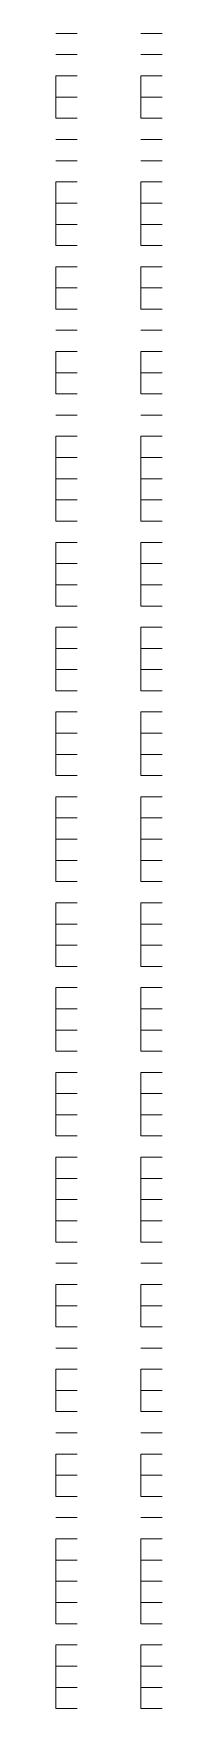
# Model space of a CAD drawing. Header units: inches. Extents: x 0.2 to 10.8, y 0.5 to 8.
# Drawn here: x 4.41 to 4.4183, y 5.1367 to 5.2683 of the extents above; entities that cross this region are included whole.
import ezdxf

# ---------------------------------------------------------------- set-up
doc = ezdxf.new("R2010")
doc.units = ezdxf.units.IN
doc.header["$MEASUREMENT"] = 0
doc.layers.add('PDF_Geometry', color=7, linetype='Continuous')

msp = doc.modelspace()

# ---------------------------------------------------------------- linework, layer by layer
at = {"layer": 'PDF_Geometry', "lineweight": 13}
for points in [[(4.41, 5.26833), (4.41167, 5.26833)], [(4.41667, 5.26833), (4.41833, 5.26833)], [(4.41, 5.26667), (4.41167, 5.26667)], [(4.41, 5.26667), (4.41167, 5.26667)], [(4.41667, 5.26667), (4.41833, 5.26667)], [(4.41667, 5.26667), (4.41833, 5.26667)], [(4.41, 5.265), (4.41167, 5.265)], [(4.41, 5.265), (4.41, 5.26333)], [(4.41667, 5.265), (4.41833, 5.265)], [(4.41667, 5.265), (4.41667, 5.26333)], [(4.41, 5.26333), (4.41167, 5.26333)], [(4.41, 5.26333), (4.41, 5.26167)], [(4.41667, 5.26333), (4.41833, 5.26333)], [(4.41667, 5.26333), (4.41667, 5.26167)], [(4.41, 5.26167), (4.41167, 5.26167)], [(4.41667, 5.26167), (4.41833, 5.26167)], [(4.41, 5.26), (4.41167, 5.26)], [(4.41, 5.26), (4.41167, 5.26)], [(4.41667, 5.26), (4.41833, 5.26)], [(4.41667, 5.26), (4.41833, 5.26)], [(4.41, 5.25833), (4.41167, 5.25833)], [(4.41, 5.25833), (4.41167, 5.25833)], [(4.41667, 5.25833), (4.41833, 5.25833)], [(4.41667, 5.25833), (4.41833, 5.25833)], [(4.41, 5.25667), (4.41167, 5.25667)], [(4.41, 5.25667), (4.41, 5.255)], [(4.41667, 5.25667), (4.41833, 5.25667)], [(4.41667, 5.25667), (4.41667, 5.255)], [(4.41, 5.255), (4.41167, 5.255)], [(4.41, 5.255), (4.41, 5.25333)], [(4.41667, 5.255), (4.41833, 5.255)], [(4.41667, 5.255), (4.41667, 5.25333)], [(4.41, 5.25333), (4.41167, 5.25333)], [(4.41, 5.25333), (4.41, 5.25167)], [(4.41667, 5.25333), (4.41833, 5.25333)], [(4.41667, 5.25333), (4.41667, 5.25167)], [(4.41, 5.25167), (4.41167, 5.25167)], [(4.41667, 5.25167), (4.41833, 5.25167)], [(4.41, 5.25), (4.41167, 5.25)], [(4.41, 5.25), (4.41, 5.24833)], [(4.41667, 5.25), (4.41833, 5.25)], [(4.41667, 5.25), (4.41667, 5.24833)], [(4.41, 5.24833), (4.41167, 5.24833)], [(4.41, 5.24833), (4.41, 5.24667)], [(4.41667, 5.24833), (4.41833, 5.24833)], [(4.41667, 5.24833), (4.41667, 5.24667)], [(4.41, 5.24667), (4.41167, 5.24667)], [(4.41667, 5.24667), (4.41833, 5.24667)], [(4.41, 5.245), (4.41167, 5.245)], [(4.41, 5.245), (4.41167, 5.245)], [(4.41667, 5.245), (4.41833, 5.245)], [(4.41667, 5.245), (4.41833, 5.245)], [(4.41, 5.24333), (4.41167, 5.24333)], [(4.41, 5.24333), (4.41, 5.24167)], [(4.41667, 5.24333), (4.41833, 5.24333)], [(4.41667, 5.24333), (4.41667, 5.24167)], [(4.41, 5.24167), (4.41167, 5.24167)], [(4.41, 5.24167), (4.41, 5.24)], [(4.41667, 5.24167), (4.41833, 5.24167)], [(4.41667, 5.24167), (4.41667, 5.24)], [(4.41, 5.24), (4.41167, 5.24)], [(4.41667, 5.24), (4.41833, 5.24)], [(4.41, 5.23833), (4.41167, 5.23833)], [(4.41, 5.23833), (4.41167, 5.23833)], [(4.41667, 5.23833), (4.41833, 5.23833)], [(4.41667, 5.23833), (4.41833, 5.23833)], [(4.41, 5.23667), (4.41167, 5.23667)], [(4.41, 5.23667), (4.41, 5.235)], [(4.41667, 5.23667), (4.41833, 5.23667)], [(4.41667, 5.23667), (4.41667, 5.235)], [(4.41, 5.235), (4.41167, 5.235)], [(4.41, 5.235), (4.41, 5.23333)], [(4.41667, 5.235), (4.41833, 5.235)], [(4.41667, 5.235), (4.41667, 5.23333)], [(4.41, 5.23333), (4.41167, 5.23333)], [(4.41, 5.23333), (4.41, 5.23167)], [(4.41667, 5.23333), (4.41833, 5.23333)], [(4.41667, 5.23333), (4.41667, 5.23167)], [(4.41, 5.23167), (4.41167, 5.23167)], [(4.41, 5.23167), (4.41, 5.23)], [(4.41667, 5.23167), (4.41833, 5.23167)], [(4.41667, 5.23167), (4.41667, 5.23)], [(4.41, 5.23), (4.41167, 5.23)], [(4.41667, 5.23), (4.41833, 5.23)], [(4.41, 5.22833), (4.41167, 5.22833)], [(4.41, 5.22833), (4.41, 5.22667)], [(4.41667, 5.22833), (4.41833, 5.22833)], [(4.41667, 5.22833), (4.41667, 5.22667)], [(4.41, 5.22667), (4.41167, 5.22667)], [(4.41, 5.22667), (4.41, 5.225)], [(4.41667, 5.22667), (4.41833, 5.22667)], [(4.41667, 5.22667), (4.41667, 5.225)], [(4.41, 5.225), (4.41167, 5.225)], [(4.41, 5.225), (4.41, 5.22333)], [(4.41667, 5.225), (4.41833, 5.225)], [(4.41667, 5.225), (4.41667, 5.22333)], [(4.41, 5.22333), (4.41167, 5.22333)], [(4.41667, 5.22333), (4.41833, 5.22333)], [(4.41, 5.22167), (4.41167, 5.22167)], [(4.41, 5.22167), (4.41, 5.22)], [(4.41667, 5.22167), (4.41833, 5.22167)], [(4.41667, 5.22167), (4.41667, 5.22)], [(4.41, 5.22), (4.41167, 5.22)], [(4.41, 5.22), (4.41, 5.21833)], [(4.41667, 5.22), (4.41833, 5.22)], [(4.41667, 5.22), (4.41667, 5.21833)], [(4.41, 5.21833), (4.41167, 5.21833)], [(4.41, 5.21833), (4.41, 5.21667)], [(4.41667, 5.21833), (4.41833, 5.21833)], [(4.41667, 5.21833), (4.41667, 5.21667)], [(4.41, 5.21667), (4.41167, 5.21667)], [(4.41667, 5.21667), (4.41833, 5.21667)], [(4.41, 5.215), (4.41167, 5.215)], [(4.41, 5.215), (4.41, 5.21333)], [(4.41667, 5.215), (4.41833, 5.215)], [(4.41667, 5.215), (4.41667, 5.21333)], [(4.41, 5.21333), (4.41167, 5.21333)], [(4.41, 5.21333), (4.41, 5.21167)], [(4.41667, 5.21333), (4.41833, 5.21333)], [(4.41667, 5.21333), (4.41667, 5.21167)], [(4.41, 5.21167), (4.41167, 5.21167)], [(4.41, 5.21167), (4.41, 5.21)], [(4.41667, 5.21167), (4.41833, 5.21167)], [(4.41667, 5.21167), (4.41667, 5.21)], [(4.41, 5.21), (4.41167, 5.21)], [(4.41667, 5.21), (4.41833, 5.21)], [(4.41, 5.20833), (4.41167, 5.20833)], [(4.41, 5.20833), (4.41, 5.20667)], [(4.41667, 5.20833), (4.41833, 5.20833)], [(4.41667, 5.20833), (4.41667, 5.20667)], [(4.41, 5.20667), (4.41167, 5.20667)], [(4.41, 5.20667), (4.41, 5.205)], [(4.41667, 5.20667), (4.41833, 5.20667)], [(4.41667, 5.20667), (4.41667, 5.205)], [(4.41, 5.205), (4.41167, 5.205)], [(4.41, 5.205), (4.41, 5.20333)], [(4.41667, 5.205), (4.41833, 5.205)], [(4.41667, 5.205), (4.41667, 5.20333)], [(4.41, 5.20333), (4.41167, 5.20333)], [(4.41, 5.20333), (4.41, 5.20167)], [(4.41667, 5.20333), (4.41833, 5.20333)], [(4.41667, 5.20333), (4.41667, 5.20167)], [(4.41, 5.20167), (4.41167, 5.20167)], [(4.41667, 5.20167), (4.41833, 5.20167)], [(4.41, 5.2), (4.41167, 5.2)], [(4.41, 5.2), (4.41, 5.19833)], [(4.41667, 5.2), (4.41833, 5.2)], [(4.41667, 5.2), (4.41667, 5.19833)], [(4.41, 5.19833), (4.41167, 5.19833)], [(4.41, 5.19833), (4.41, 5.19667)], [(4.41667, 5.19833), (4.41833, 5.19833)], [(4.41667, 5.19833), (4.41667, 5.19667)], [(4.41, 5.19667), (4.41167, 5.19667)], [(4.41, 5.19667), (4.41, 5.195)], [(4.41667, 5.19667), (4.41833, 5.19667)], [(4.41667, 5.19667), (4.41667, 5.195)], [(4.41, 5.195), (4.41167, 5.195)], [(4.41667, 5.195), (4.41833, 5.195)], [(4.41, 5.19333), (4.41167, 5.19333)], [(4.41, 5.19333), (4.41, 5.19167)], [(4.41667, 5.19333), (4.41833, 5.19333)], [(4.41667, 5.19333), (4.41667, 5.19167)], [(4.41, 5.19167), (4.41167, 5.19167)], [(4.41, 5.19167), (4.41, 5.19)], [(4.41667, 5.19167), (4.41833, 5.19167)], [(4.41667, 5.19167), (4.41667, 5.19)], [(4.41, 5.19), (4.41167, 5.19)], [(4.41, 5.19), (4.41, 5.18833)], [(4.41667, 5.19), (4.41833, 5.19)], [(4.41667, 5.19), (4.41667, 5.18833)], [(4.41, 5.18833), (4.41167, 5.18833)], [(4.41667, 5.18833), (4.41833, 5.18833)], [(4.41, 5.18667), (4.41167, 5.18667)], [(4.41, 5.18667), (4.41, 5.185)], [(4.41667, 5.18667), (4.41833, 5.18667)], [(4.41667, 5.18667), (4.41667, 5.185)], [(4.41, 5.185), (4.41167, 5.185)], [(4.41, 5.185), (4.41, 5.18333)], [(4.41667, 5.185), (4.41833, 5.185)], [(4.41667, 5.185), (4.41667, 5.18333)], [(4.41, 5.18333), (4.41167, 5.18333)], [(4.41, 5.18333), (4.41, 5.18167)], [(4.41667, 5.18333), (4.41833, 5.18333)], [(4.41667, 5.18333), (4.41667, 5.18167)], [(4.41, 5.18167), (4.41167, 5.18167)], [(4.41667, 5.18167), (4.41833, 5.18167)], [(4.41, 5.18), (4.41167, 5.18)], [(4.41, 5.18), (4.41, 5.17833)], [(4.41667, 5.18), (4.41833, 5.18)], [(4.41667, 5.18), (4.41667, 5.17833)], [(4.41, 5.17833), (4.41167, 5.17833)], [(4.41, 5.17833), (4.41, 5.17667)], [(4.41667, 5.17833), (4.41833, 5.17833)], [(4.41667, 5.17833), (4.41667, 5.17667)], [(4.41, 5.17667), (4.41167, 5.17667)], [(4.41, 5.17667), (4.41, 5.175)], [(4.41667, 5.17667), (4.41833, 5.17667)], [(4.41667, 5.17667), (4.41667, 5.175)], [(4.41, 5.175), (4.41167, 5.175)], [(4.41, 5.175), (4.41, 5.17333)], [(4.41667, 5.175), (4.41833, 5.175)], [(4.41667, 5.175), (4.41667, 5.17333)], [(4.41, 5.17333), (4.41167, 5.17333)], [(4.41667, 5.17333), (4.41833, 5.17333)], [(4.41, 5.17167), (4.41167, 5.17167)], [(4.41, 5.17167), (4.41167, 5.17167)], [(4.41667, 5.17167), (4.41833, 5.17167)], [(4.41667, 5.17167), (4.41833, 5.17167)], [(4.41, 5.17), (4.41167, 5.17)], [(4.41, 5.17), (4.41, 5.16833)], [(4.41667, 5.17), (4.41833, 5.17)], [(4.41667, 5.17), (4.41667, 5.16833)], [(4.41, 5.16833), (4.41167, 5.16833)], [(4.41, 5.16833), (4.41, 5.16667)], [(4.41667, 5.16833), (4.41833, 5.16833)], [(4.41667, 5.16833), (4.41667, 5.16667)], [(4.41, 5.16667), (4.41167, 5.16667)], [(4.41667, 5.16667), (4.41833, 5.16667)], [(4.41, 5.165), (4.41167, 5.165)], [(4.41, 5.165), (4.41167, 5.165)], [(4.41667, 5.165), (4.41833, 5.165)], [(4.41667, 5.165), (4.41833, 5.165)], [(4.41, 5.16333), (4.41167, 5.16333)], [(4.41, 5.16333), (4.41, 5.16167)], [(4.41667, 5.16333), (4.41833, 5.16333)], [(4.41667, 5.16333), (4.41667, 5.16167)], [(4.41, 5.16167), (4.41167, 5.16167)], [(4.41, 5.16167), (4.41, 5.16)], [(4.41667, 5.16167), (4.41833, 5.16167)], [(4.41667, 5.16167), (4.41667, 5.16)], [(4.41, 5.16), (4.41167, 5.16)], [(4.41667, 5.16), (4.41833, 5.16)], [(4.41, 5.15833), (4.41167, 5.15833)], [(4.41, 5.15833), (4.41167, 5.15833)], [(4.41667, 5.15833), (4.41833, 5.15833)], [(4.41667, 5.15833), (4.41833, 5.15833)], [(4.41, 5.15667), (4.41167, 5.15667)], [(4.41, 5.15667), (4.41, 5.155)], [(4.41667, 5.15667), (4.41833, 5.15667)], [(4.41667, 5.15667), (4.41667, 5.155)], [(4.41, 5.155), (4.41167, 5.155)], [(4.41, 5.155), (4.41, 5.15333)], [(4.41667, 5.155), (4.41833, 5.155)], [(4.41667, 5.155), (4.41667, 5.15333)], [(4.41, 5.15333), (4.41167, 5.15333)], [(4.41667, 5.15333), (4.41833, 5.15333)], [(4.41, 5.15167), (4.41167, 5.15167)], [(4.41, 5.15167), (4.41167, 5.15167)], [(4.41667, 5.15167), (4.41833, 5.15167)], [(4.41667, 5.15167), (4.41833, 5.15167)], [(4.41, 5.15), (4.41167, 5.15)], [(4.41, 5.15), (4.41, 5.14833)], [(4.41667, 5.15), (4.41833, 5.15)], [(4.41667, 5.15), (4.41667, 5.14833)], [(4.41, 5.14833), (4.41167, 5.14833)], [(4.41, 5.14833), (4.41, 5.14667)], [(4.41667, 5.14833), (4.41833, 5.14833)], [(4.41667, 5.14833), (4.41667, 5.14667)], [(4.41, 5.14667), (4.41167, 5.14667)], [(4.41, 5.14667), (4.41, 5.145)], [(4.41667, 5.14667), (4.41833, 5.14667)], [(4.41667, 5.14667), (4.41667, 5.145)], [(4.41, 5.145), (4.41167, 5.145)], [(4.41, 5.145), (4.41, 5.14333)], [(4.41667, 5.145), (4.41833, 5.145)], [(4.41667, 5.145), (4.41667, 5.14333)], [(4.41, 5.14333), (4.41167, 5.14333)], [(4.41667, 5.14333), (4.41833, 5.14333)], [(4.41, 5.14167), (4.41167, 5.14167)], [(4.41, 5.14167), (4.41, 5.14)], [(4.41667, 5.14167), (4.41833, 5.14167)], [(4.41667, 5.14167), (4.41667, 5.14)], [(4.41, 5.14), (4.41167, 5.14)], [(4.41, 5.14), (4.41, 5.13833)], [(4.41667, 5.14), (4.41833, 5.14)], [(4.41667, 5.14), (4.41667, 5.13833)], [(4.41, 5.13833), (4.41167, 5.13833)], [(4.41, 5.13833), (4.41, 5.13667)], [(4.41667, 5.13833), (4.41833, 5.13833)], [(4.41667, 5.13833), (4.41667, 5.13667)], [(4.41, 5.13667), (4.41167, 5.13667)], [(4.41667, 5.13667), (4.41833, 5.13667)]]:
    msp.add_lwpolyline(points, dxfattribs=at)

doc.saveas('drawing.dxf')
